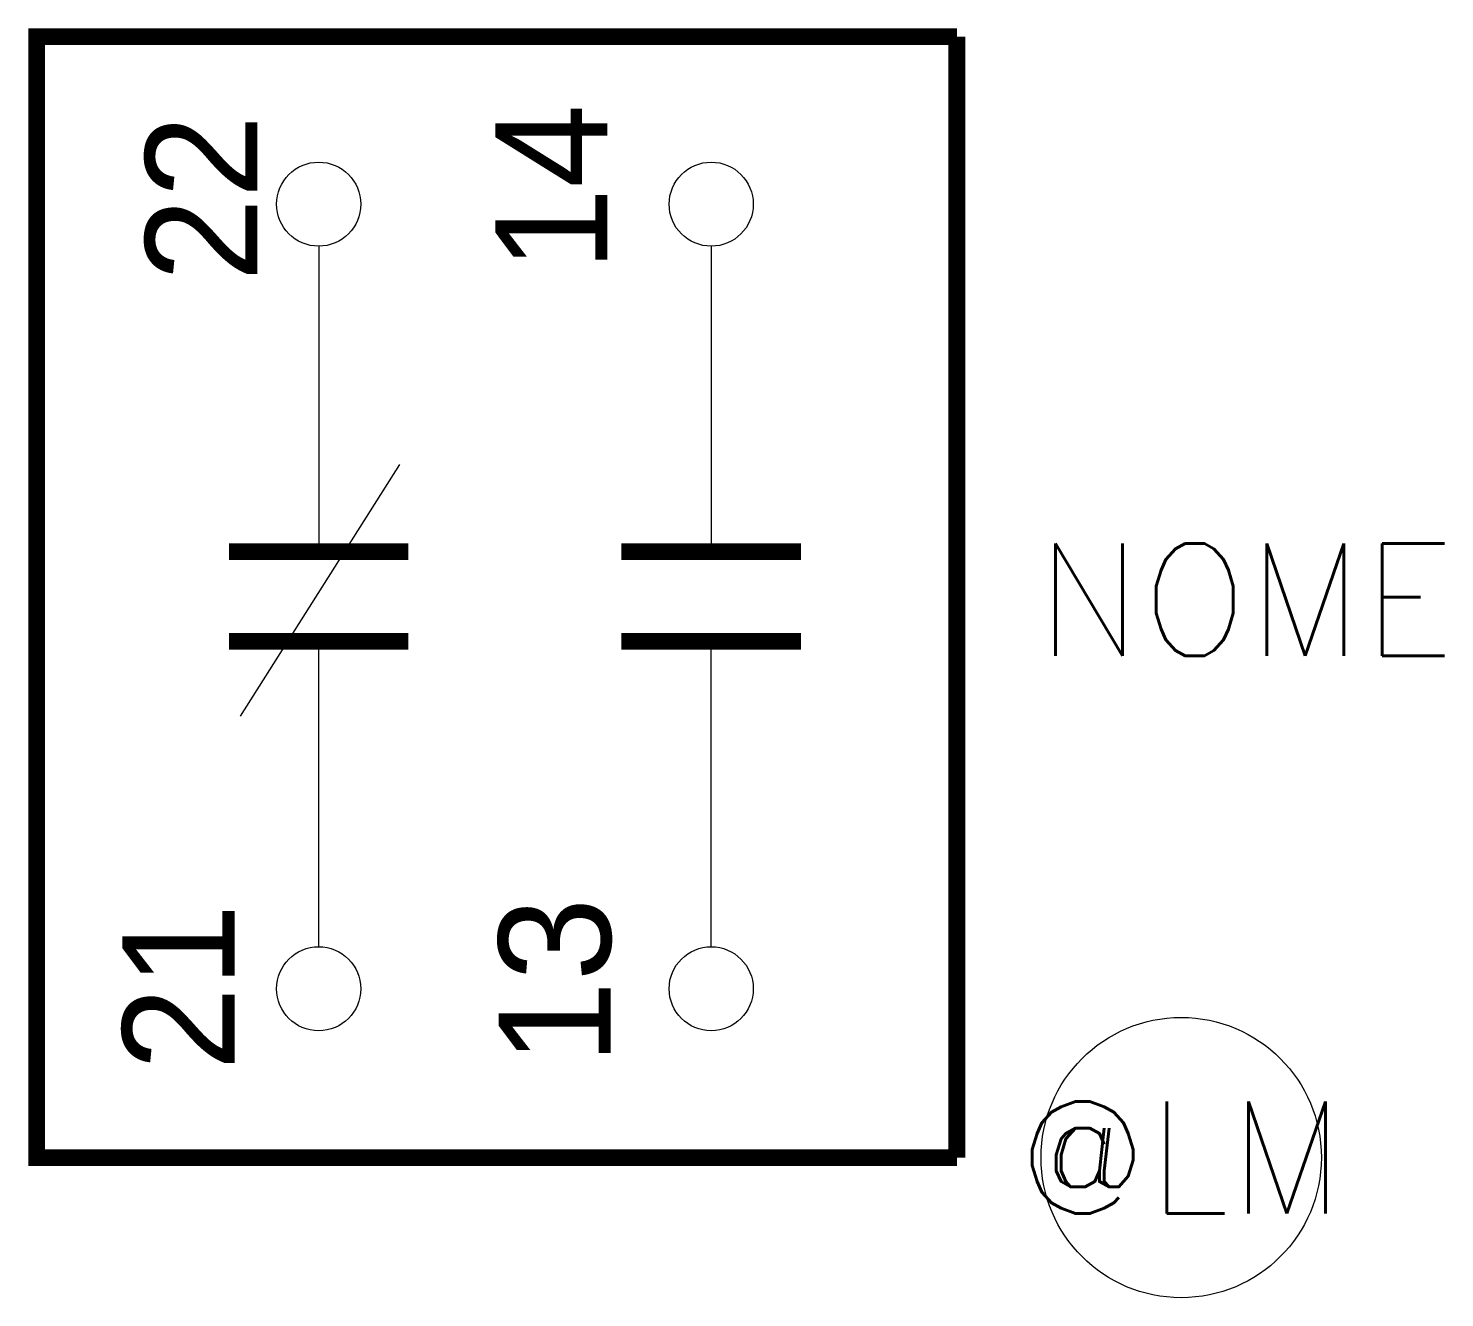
# Model space of a CAD drawing. Header units: millimetres. Extents: x 2333.9 to 2359.2, y 978.1 to 1000.7.
import ezdxf
from ezdxf.enums import TextEntityAlignment as Align

# ---------------------------------------------------------------- set-up
doc = ezdxf.new("R2010")
doc.units = ezdxf.units.MM
doc.styles.add('ROMANS', font='romans')

msp = doc.modelspace()

# ---------------------------------------------------------------- linework, layer by layer
at = {"ltscale": 10}
msp.add_line((2337.717, 988.477), (2340.557, 992.966), dxfattribs=at)
at = {"color": 5, "const_width": 0.3}
for points in [[(2350.491, 980.6), (2334.08, 980.6), (2334.08, 1000.6), (2350.491, 1000.6)], [(2350.491, 980.6), (2350.491, 1000.6)]]:
    msp.add_lwpolyline(points, dxfattribs=at)
for points in [[(2339.109, 996.862), (2339.109, 991.412)], [(2346.109, 996.862), (2346.109, 991.412)], [(2339.109, 984.362), (2339.109, 989.812)], [(2346.109, 984.362), (2346.109, 989.812)]]:
    msp.add_lwpolyline(points)
at = {"const_width": 0.3}
for points in [[(2340.709, 991.412), (2337.509, 991.412)], [(2347.709, 991.412), (2344.509, 991.412)], [(2340.709, 989.812), (2337.509, 989.812)], [(2347.709, 989.812), (2344.509, 989.812)]]:
    msp.add_lwpolyline(points, dxfattribs=at)
for centre, radius in [((2339.109, 997.612), 0.75), ((2346.109, 997.612), 0.75), ((2339.109, 983.612), 0.75), ((2346.109, 983.612), 0.75), ((2354.491, 980.6), 2.5)]:
    msp.add_circle(centre, radius)

# ---------------------------------------------------------------- texts
at = {"color": 255, "flags": 4}
for tag, text, p in [('14', '14', (2343.257, 997.905)), ('22', '22', (2337.017, 997.718)), ('21', '21', (2336.609, 983.641)), ('13', '13', (2343.317, 983.75))]:
    msp.add_attdef(tag, text=text, height=2, rotation=90, dxfattribs=at).set_placement(p, align=Align.MIDDLE_CENTER)
at = {"style": 'ROMANS', "flags": 4}
msp.add_attdef('NOME', text='NOME', height=2, dxfattribs=at).set_placement((2351.904, 990.555), align=Align.MIDDLE_LEFT)
msp.add_attdef('@LM', text='@LM', height=2, dxfattribs=at).set_placement((2354.491, 980.6), align=Align.MIDDLE_CENTER)

doc.saveas('drawing.dxf')
